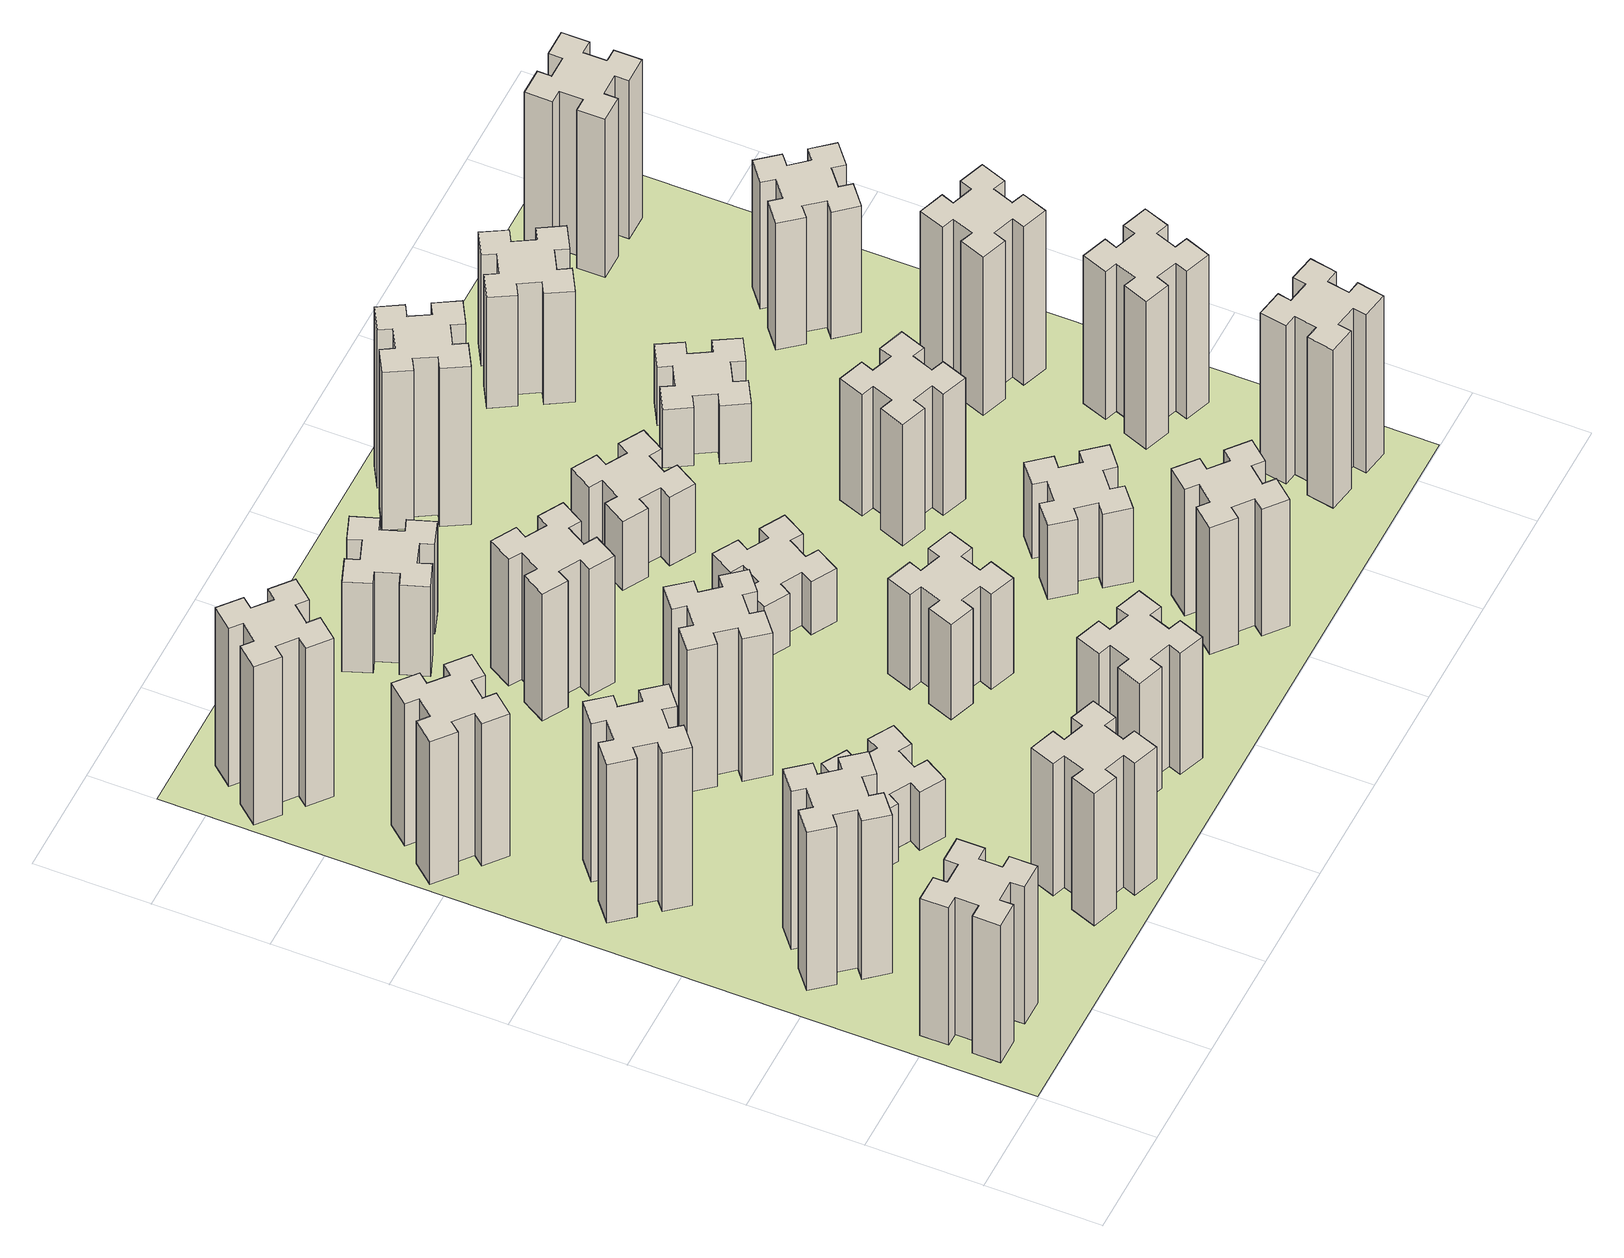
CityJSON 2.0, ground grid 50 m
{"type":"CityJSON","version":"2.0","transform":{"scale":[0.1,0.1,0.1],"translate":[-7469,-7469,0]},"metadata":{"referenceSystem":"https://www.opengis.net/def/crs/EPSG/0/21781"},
"CityObjects":{
"building1":{"type":"Building","attributes":{"class":"1000","function":"1000","usage":"1000","yearOfConstruction":2016,"roofType":"1000","measuredHeight":78,"storeysAboveGround":30,"storeysBelowGround":0},"geometry":[{"type":"Solid","lod":"1","boundaries":[[[[0,1,2,3,4,5,6,7,8,9,10,11,12,13,14,15,16,17,18,19]],[[17,16,20,21]],[[16,15,22,20]],[[15,14,23,22]],[[14,13,24,23]],[[13,12,25,24]],[[12,11,26,25]],[[11,10,27,26]],[[10,9,28,27]],[[9,8,29,28]],[[8,7,30,29]],[[7,6,31,30]],[[6,5,32,31]],[[5,4,33,32]],[[4,3,34,33]],[[3,2,35,34]],[[2,1,36,35]],[[1,0,37,36]],[[0,19,38,37]],[[19,18,39,38]],[[18,17,21,39]],[[24,25,26,27,28,29,30,31,32,33,34,35,36,37,38,39,21,20,22,23]]]]}]},
"building2":{"type":"Building","attributes":{"class":"1000","function":"1000","usage":"1000","yearOfConstruction":2016,"roofType":"1000","measuredHeight":90,"storeysAboveGround":30,"storeysBelowGround":0},"geometry":[{"type":"Solid","lod":"1","boundaries":[[[[40,41,42,43,44,45,46,47,48,49,50,51,52,53,54,55,56,57,58,59]],[[57,56,60,61]],[[56,55,62,60]],[[55,54,63,62]],[[54,53,64,63]],[[53,52,65,64]],[[52,51,66,65]],[[51,50,67,66]],[[50,49,68,67]],[[49,48,69,68]],[[48,47,70,69]],[[47,46,71,70]],[[46,45,72,71]],[[45,44,73,72]],[[44,43,74,73]],[[43,42,75,74]],[[42,41,76,75]],[[41,40,77,76]],[[40,59,78,77]],[[59,58,79,78]],[[58,57,61,79]],[[64,65,66,67,68,69,70,71,72,73,74,75,76,77,78,79,61,60,62,63]]]]}]},
"building3":{"type":"Building","attributes":{"class":"1000","function":"1000","usage":"1000","yearOfConstruction":2016,"roofType":"1000","measuredHeight":90,"storeysAboveGround":30,"storeysBelowGround":0},"geometry":[{"type":"Solid","lod":"1","boundaries":[[[[80,81,82,83,84,85,86,87,88,89,90,91,92,93,94,95,96,97,98,99]],[[97,96,100,101]],[[96,95,102,100]],[[95,94,103,102]],[[94,93,104,103]],[[93,92,105,104]],[[92,91,106,105]],[[91,90,107,106]],[[90,89,108,107]],[[89,88,109,108]],[[88,87,110,109]],[[87,86,111,110]],[[86,85,112,111]],[[85,84,113,112]],[[84,83,114,113]],[[83,82,115,114]],[[82,81,116,115]],[[81,80,117,116]],[[80,99,118,117]],[[99,98,119,118]],[[98,97,101,119]],[[104,105,106,107,108,109,110,111,112,113,114,115,116,117,118,119,101,100,102,103]]]]}]},
"building4":{"type":"Building","attributes":{"class":"1000","function":"1000","usage":"1000","yearOfConstruction":2016,"roofType":"1000","measuredHeight":81,"storeysAboveGround":30,"storeysBelowGround":0},"geometry":[{"type":"Solid","lod":"1","boundaries":[[[[120,121,122,123,124,125,126,127,128,129,130,131,132,133,134,135,136,137,138,139]],[[137,136,140,141]],[[136,135,142,140]],[[135,134,143,142]],[[134,133,144,143]],[[133,132,145,144]],[[132,131,146,145]],[[131,130,147,146]],[[130,129,148,147]],[[129,128,149,148]],[[128,127,150,149]],[[127,126,151,150]],[[126,125,152,151]],[[125,124,153,152]],[[124,123,154,153]],[[123,122,155,154]],[[122,121,156,155]],[[121,120,157,156]],[[120,139,158,157]],[[139,138,159,158]],[[138,137,141,159]],[[144,145,146,147,148,149,150,151,152,153,154,155,156,157,158,159,141,140,142,143]]]]}]},
"building5":{"type":"Building","attributes":{"class":"1000","function":"1000","usage":"1000","yearOfConstruction":2016,"roofType":"1000","measuredHeight":75,"storeysAboveGround":30,"storeysBelowGround":0},"geometry":[{"type":"Solid","lod":"1","boundaries":[[[[160,161,162,163,164,165,166,167,168,169,170,171,172,173,174,175,176,177,178,179]],[[177,176,180,181]],[[176,175,182,180]],[[175,174,183,182]],[[174,173,184,183]],[[173,172,185,184]],[[172,171,186,185]],[[171,170,187,186]],[[170,169,188,187]],[[169,168,189,188]],[[168,167,190,189]],[[167,166,191,190]],[[166,165,192,191]],[[165,164,193,192]],[[164,163,194,193]],[[163,162,195,194]],[[162,161,196,195]],[[161,160,197,196]],[[160,179,198,197]],[[179,178,199,198]],[[178,177,181,199]],[[184,185,186,187,188,189,190,191,192,193,194,195,196,197,198,199,181,180,182,183]]]]}]},
"building6":{"type":"Building","attributes":{"class":"1000","function":"1000","usage":"1000","yearOfConstruction":2016,"roofType":"1000","measuredHeight":90,"storeysAboveGround":30,"storeysBelowGround":0},"geometry":[{"type":"Solid","lod":"1","boundaries":[[[[200,201,202,203,204,205,206,207,208,209,210,211,212,213,214,215,216,217,218,219]],[[217,216,220,221]],[[216,215,222,220]],[[215,214,223,222]],[[214,213,224,223]],[[213,212,225,224]],[[212,211,226,225]],[[211,210,227,226]],[[210,209,228,227]],[[209,208,229,228]],[[208,207,230,229]],[[207,206,231,230]],[[206,205,232,231]],[[205,204,233,232]],[[204,203,234,233]],[[203,202,235,234]],[[202,201,236,235]],[[201,200,237,236]],[[200,219,238,237]],[[219,218,239,238]],[[218,217,221,239]],[[224,225,226,227,228,229,230,231,232,233,234,235,236,237,238,239,221,220,222,223]]]]}]},
"building7":{"type":"Building","attributes":{"class":"1000","function":"1000","usage":"1000","yearOfConstruction":2016,"roofType":"1000","measuredHeight":33,"storeysAboveGround":30,"storeysBelowGround":0},"geometry":[{"type":"Solid","lod":"1","boundaries":[[[[240,241,242,243,244,245,246,247,248,249,250,251,252,253,254,255,256,257,258,259]],[[257,256,260,261]],[[256,255,262,260]],[[255,254,263,262]],[[254,253,264,263]],[[253,252,265,264]],[[252,251,266,265]],[[251,250,267,266]],[[250,249,268,267]],[[249,248,269,268]],[[248,247,270,269]],[[247,246,271,270]],[[246,245,272,271]],[[245,244,273,272]],[[244,243,274,273]],[[243,242,275,274]],[[242,241,276,275]],[[241,240,277,276]],[[240,259,278,277]],[[259,258,279,278]],[[258,257,261,279]],[[264,265,266,267,268,269,270,271,272,273,274,275,276,277,278,279,261,260,262,263]]]]}]},
"building8":{"type":"Building","attributes":{"class":"1000","function":"1000","usage":"1000","yearOfConstruction":2016,"roofType":"1000","measuredHeight":81,"storeysAboveGround":30,"storeysBelowGround":0},"geometry":[{"type":"Solid","lod":"1","boundaries":[[[[280,281,282,283,284,285,286,287,288,289,290,291,292,293,294,295,296,297,298,299]],[[297,296,300,301]],[[296,295,302,300]],[[295,294,303,302]],[[294,293,304,303]],[[293,292,305,304]],[[292,291,306,305]],[[291,290,307,306]],[[290,289,308,307]],[[289,288,309,308]],[[288,287,310,309]],[[287,286,311,310]],[[286,285,312,311]],[[285,284,313,312]],[[284,283,314,313]],[[283,282,315,314]],[[282,281,316,315]],[[281,280,317,316]],[[280,299,318,317]],[[299,298,319,318]],[[298,297,301,319]],[[304,305,306,307,308,309,310,311,312,313,314,315,316,317,318,319,301,300,302,303]]]]}]},
"building9":{"type":"Building","attributes":{"class":"1000","function":"1000","usage":"1000","yearOfConstruction":2016,"roofType":"1000","measuredHeight":69,"storeysAboveGround":30,"storeysBelowGround":0},"geometry":[{"type":"Solid","lod":"1","boundaries":[[[[320,321,322,323,324,325,326,327,328,329,330,331,332,333,334,335,336,337,338,339]],[[337,336,340,341]],[[336,335,342,340]],[[335,334,343,342]],[[334,333,344,343]],[[333,332,345,344]],[[332,331,346,345]],[[331,330,347,346]],[[330,329,348,347]],[[329,328,349,348]],[[328,327,350,349]],[[327,326,351,350]],[[326,325,352,351]],[[325,324,353,352]],[[324,323,354,353]],[[323,322,355,354]],[[322,321,356,355]],[[321,320,357,356]],[[320,339,358,357]],[[339,338,359,358]],[[338,337,341,359]],[[344,345,346,347,348,349,350,351,352,353,354,355,356,357,358,359,341,340,342,343]]]]}]},
"building10":{"type":"Building","attributes":{"class":"1000","function":"1000","usage":"1000","yearOfConstruction":2016,"roofType":"1000","measuredHeight":72,"storeysAboveGround":30,"storeysBelowGround":0},"geometry":[{"type":"Solid","lod":"1","boundaries":[[[[360,361,362,363,364,365,366,367,368,369,370,371,372,373,374,375,376,377,378,379]],[[377,376,380,381]],[[376,375,382,380]],[[375,374,383,382]],[[374,373,384,383]],[[373,372,385,384]],[[372,371,386,385]],[[371,370,387,386]],[[370,369,388,387]],[[369,368,389,388]],[[368,367,390,389]],[[367,366,391,390]],[[366,365,392,391]],[[365,364,393,392]],[[364,363,394,393]],[[363,362,395,394]],[[362,361,396,395]],[[361,360,397,396]],[[360,379,398,397]],[[379,378,399,398]],[[378,377,381,399]],[[384,385,386,387,388,389,390,391,392,393,394,395,396,397,398,399,381,380,382,383]]]]}]},
"building11":{"type":"Building","attributes":{"class":"1000","function":"1000","usage":"1000","yearOfConstruction":2016,"roofType":"1000","measuredHeight":51,"storeysAboveGround":30,"storeysBelowGround":0},"geometry":[{"type":"Solid","lod":"1","boundaries":[[[[400,401,402,403,404,405,406,407,408,409,410,411,412,413,414,415,416,417,418,419]],[[417,416,420,421]],[[416,415,422,420]],[[415,414,423,422]],[[414,413,424,423]],[[413,412,425,424]],[[412,411,426,425]],[[411,410,427,426]],[[410,409,428,427]],[[409,408,429,428]],[[408,407,430,429]],[[407,406,431,430]],[[406,405,432,431]],[[405,404,433,432]],[[404,403,434,433]],[[403,402,435,434]],[[402,401,436,435]],[[401,400,437,436]],[[400,419,438,437]],[[419,418,439,438]],[[418,417,421,439]],[[424,425,426,427,428,429,430,431,432,433,434,435,436,437,438,439,421,420,422,423]]]]}]},
"building12":{"type":"Building","attributes":{"class":"1000","function":"1000","usage":"1000","yearOfConstruction":2016,"roofType":"1000","measuredHeight":54,"storeysAboveGround":30,"storeysBelowGround":0},"geometry":[{"type":"Solid","lod":"1","boundaries":[[[[440,441,442,443,444,445,446,447,448,449,450,451,452,453,454,455,456,457,458,459]],[[457,456,460,461]],[[456,455,462,460]],[[455,454,463,462]],[[454,453,464,463]],[[453,452,465,464]],[[452,451,466,465]],[[451,450,467,466]],[[450,449,468,467]],[[449,448,469,468]],[[448,447,470,469]],[[447,446,471,470]],[[446,445,472,471]],[[445,444,473,472]],[[444,443,474,473]],[[443,442,475,474]],[[442,441,476,475]],[[441,440,477,476]],[[440,459,478,477]],[[459,458,479,478]],[[458,457,461,479]],[[464,465,466,467,468,469,470,471,472,473,474,475,476,477,478,479,461,460,462,463]]]]}]},
"building13":{"type":"Building","attributes":{"class":"1000","function":"1000","usage":"1000","yearOfConstruction":2016,"roofType":"1000","measuredHeight":30,"storeysAboveGround":30,"storeysBelowGround":0},"geometry":[{"type":"Solid","lod":"1","boundaries":[[[[480,481,482,483,484,485,486,487,488,489,490,491,492,493,494,495,496,497,498,499]],[[497,496,500,501]],[[496,495,502,500]],[[495,494,503,502]],[[494,493,504,503]],[[493,492,505,504]],[[492,491,506,505]],[[491,490,507,506]],[[490,489,508,507]],[[489,488,509,508]],[[488,487,510,509]],[[487,486,511,510]],[[486,485,512,511]],[[485,484,513,512]],[[484,483,514,513]],[[483,482,515,514]],[[482,481,516,515]],[[481,480,517,516]],[[480,499,518,517]],[[499,498,519,518]],[[498,497,501,519]],[[504,505,506,507,508,509,510,511,512,513,514,515,516,517,518,519,501,500,502,503]]]]}]},
"building14":{"type":"Building","attributes":{"class":"1000","function":"1000","usage":"1000","yearOfConstruction":2016,"roofType":"1000","measuredHeight":72,"storeysAboveGround":30,"storeysBelowGround":0},"geometry":[{"type":"Solid","lod":"1","boundaries":[[[[520,521,522,523,524,525,526,527,528,529,530,531,532,533,534,535,536,537,538,539]],[[537,536,540,541]],[[536,535,542,540]],[[535,534,543,542]],[[534,533,544,543]],[[533,532,545,544]],[[532,531,546,545]],[[531,530,547,546]],[[530,529,548,547]],[[529,528,549,548]],[[528,527,550,549]],[[527,526,551,550]],[[526,525,552,551]],[[525,524,553,552]],[[524,523,554,553]],[[523,522,555,554]],[[522,521,556,555]],[[521,520,557,556]],[[520,539,558,557]],[[539,538,559,558]],[[538,537,541,559]],[[544,545,546,547,548,549,550,551,552,553,554,555,556,557,558,559,541,540,542,543]]]]}]},
"building15":{"type":"Building","attributes":{"class":"1000","function":"1000","usage":"1000","yearOfConstruction":2016,"roofType":"1000","measuredHeight":39,"storeysAboveGround":30,"storeysBelowGround":0},"geometry":[{"type":"Solid","lod":"1","boundaries":[[[[560,561,562,563,564,565,566,567,568,569,570,571,572,573,574,575,576,577,578,579]],[[577,576,580,581]],[[576,575,582,580]],[[575,574,583,582]],[[574,573,584,583]],[[573,572,585,584]],[[572,571,586,585]],[[571,570,587,586]],[[570,569,588,587]],[[569,568,589,588]],[[568,567,590,589]],[[567,566,591,590]],[[566,565,592,591]],[[565,564,593,592]],[[564,563,594,593]],[[563,562,595,594]],[[562,561,596,595]],[[561,560,597,596]],[[560,579,598,597]],[[579,578,599,598]],[[578,577,581,599]],[[584,585,586,587,588,589,590,591,592,593,594,595,596,597,598,599,581,580,582,583]]]]}]},
"building16":{"type":"Building","attributes":{"class":"1000","function":"1000","usage":"1000","yearOfConstruction":2016,"roofType":"1000","measuredHeight":90,"storeysAboveGround":30,"storeysBelowGround":0},"geometry":[{"type":"Solid","lod":"1","boundaries":[[[[600,601,602,603,604,605,606,607,608,609,610,611,612,613,614,615,616,617,618,619]],[[617,616,620,621]],[[616,615,622,620]],[[615,614,623,622]],[[614,613,624,623]],[[613,612,625,624]],[[612,611,626,625]],[[611,610,627,626]],[[610,609,628,627]],[[609,608,629,628]],[[608,607,630,629]],[[607,606,631,630]],[[606,605,632,631]],[[605,604,633,632]],[[604,603,634,633]],[[603,602,635,634]],[[602,601,636,635]],[[601,600,637,636]],[[600,619,638,637]],[[619,618,639,638]],[[618,617,621,639]],[[624,625,626,627,628,629,630,631,632,633,634,635,636,637,638,639,621,620,622,623]]]]}]},
"building17":{"type":"Building","attributes":{"class":"1000","function":"1000","usage":"1000","yearOfConstruction":2016,"roofType":"1000","measuredHeight":42,"storeysAboveGround":30,"storeysBelowGround":0},"geometry":[{"type":"Solid","lod":"1","boundaries":[[[[640,641,642,643,644,645,646,647,648,649,650,651,652,653,654,655,656,657,658,659]],[[657,656,660,661]],[[656,655,662,660]],[[655,654,663,662]],[[654,653,664,663]],[[653,652,665,664]],[[652,651,666,665]],[[651,650,667,666]],[[650,649,668,667]],[[649,648,669,668]],[[648,647,670,669]],[[647,646,671,670]],[[646,645,672,671]],[[645,644,673,672]],[[644,643,674,673]],[[643,642,675,674]],[[642,641,676,675]],[[641,640,677,676]],[[640,659,678,677]],[[659,658,679,678]],[[658,657,661,679]],[[664,665,666,667,668,669,670,671,672,673,674,675,676,677,678,679,661,660,662,663]]]]}]},
"building18":{"type":"Building","attributes":{"class":"1000","function":"1000","usage":"1000","yearOfConstruction":2016,"roofType":"1000","measuredHeight":69,"storeysAboveGround":30,"storeysBelowGround":0},"geometry":[{"type":"Solid","lod":"1","boundaries":[[[[680,681,682,683,684,685,686,687,688,689,690,691,692,693,694,695,696,697,698,699]],[[697,696,700,701]],[[696,695,702,700]],[[695,694,703,702]],[[694,693,704,703]],[[693,692,705,704]],[[692,691,706,705]],[[691,690,707,706]],[[690,689,708,707]],[[689,688,709,708]],[[688,687,710,709]],[[687,686,711,710]],[[686,685,712,711]],[[685,684,713,712]],[[684,683,714,713]],[[683,682,715,714]],[[682,681,716,715]],[[681,680,717,716]],[[680,699,718,717]],[[699,698,719,718]],[[698,697,701,719]],[[704,705,706,707,708,709,710,711,712,713,714,715,716,717,718,719,701,700,702,703]]]]}]},
"building19":{"type":"Building","attributes":{"class":"1000","function":"1000","usage":"1000","yearOfConstruction":2016,"roofType":"1000","measuredHeight":33,"storeysAboveGround":30,"storeysBelowGround":0},"geometry":[{"type":"Solid","lod":"1","boundaries":[[[[720,721,722,723,724,725,726,727,728,729,730,731,732,733,734,735,736,737,738,739]],[[737,736,740,741]],[[736,735,742,740]],[[735,734,743,742]],[[734,733,744,743]],[[733,732,745,744]],[[732,731,746,745]],[[731,730,747,746]],[[730,729,748,747]],[[729,728,749,748]],[[728,727,750,749]],[[727,726,751,750]],[[726,725,752,751]],[[725,724,753,752]],[[724,723,754,753]],[[723,722,755,754]],[[722,721,756,755]],[[721,720,757,756]],[[720,739,758,757]],[[739,738,759,758]],[[738,737,741,759]],[[744,745,746,747,748,749,750,751,752,753,754,755,756,757,758,759,741,740,742,743]]]]}]},
"building20":{"type":"Building","attributes":{"class":"1000","function":"1000","usage":"1000","yearOfConstruction":2016,"roofType":"1000","measuredHeight":90,"storeysAboveGround":30,"storeysBelowGround":0},"geometry":[{"type":"Solid","lod":"1","boundaries":[[[[760,761,762,763,764,765,766,767,768,769,770,771,772,773,774,775,776,777,778,779]],[[777,776,780,781]],[[776,775,782,780]],[[775,774,783,782]],[[774,773,784,783]],[[773,772,785,784]],[[772,771,786,785]],[[771,770,787,786]],[[770,769,788,787]],[[769,768,789,788]],[[768,767,790,789]],[[767,766,791,790]],[[766,765,792,791]],[[765,764,793,792]],[[764,763,794,793]],[[763,762,795,794]],[[762,761,796,795]],[[761,760,797,796]],[[760,779,798,797]],[[779,778,799,798]],[[778,777,781,799]],[[784,785,786,787,788,789,790,791,792,793,794,795,796,797,798,799,781,780,782,783]]]]}]},
"building21":{"type":"Building","attributes":{"class":"1000","function":"1000","usage":"1000","yearOfConstruction":2016,"roofType":"1000","measuredHeight":63,"storeysAboveGround":30,"storeysBelowGround":0},"geometry":[{"type":"Solid","lod":"1","boundaries":[[[[800,801,802,803,804,805,806,807,808,809,810,811,812,813,814,815,816,817,818,819]],[[817,816,820,821]],[[816,815,822,820]],[[815,814,823,822]],[[814,813,824,823]],[[813,812,825,824]],[[812,811,826,825]],[[811,810,827,826]],[[810,809,828,827]],[[809,808,829,828]],[[808,807,830,829]],[[807,806,831,830]],[[806,805,832,831]],[[805,804,833,832]],[[804,803,834,833]],[[803,802,835,834]],[[802,801,836,835]],[[801,800,837,836]],[[800,819,838,837]],[[819,818,839,838]],[[818,817,821,839]],[[824,825,826,827,828,829,830,831,832,833,834,835,836,837,838,839,821,820,822,823]]]]}]},
"building22":{"type":"Building","attributes":{"class":"1000","function":"1000","usage":"1000","yearOfConstruction":2016,"roofType":"1000","measuredHeight":84,"storeysAboveGround":30,"storeysBelowGround":0},"geometry":[{"type":"Solid","lod":"1","boundaries":[[[[840,841,842,843,844,845,846,847,848,849,850,851,852,853,854,855,856,857,858,859]],[[857,856,860,861]],[[856,855,862,860]],[[855,854,863,862]],[[854,853,864,863]],[[853,852,865,864]],[[852,851,866,865]],[[851,850,867,866]],[[850,849,868,867]],[[849,848,869,868]],[[848,847,870,869]],[[847,846,871,870]],[[846,845,872,871]],[[845,844,873,872]],[[844,843,874,873]],[[843,842,875,874]],[[842,841,876,875]],[[841,840,877,876]],[[840,859,878,877]],[[859,858,879,878]],[[858,857,861,879]],[[864,865,866,867,868,869,870,871,872,873,874,875,876,877,878,879,861,860,862,863]]]]}]},
"building23":{"type":"Building","attributes":{"class":"1000","function":"1000","usage":"1000","yearOfConstruction":2016,"roofType":"1000","measuredHeight":90,"storeysAboveGround":30,"storeysBelowGround":0},"geometry":[{"type":"Solid","lod":"1","boundaries":[[[[880,881,882,883,884,885,886,887,888,889,890,891,892,893,894,895,896,897,898,899]],[[897,896,900,901]],[[896,895,902,900]],[[895,894,903,902]],[[894,893,904,903]],[[893,892,905,904]],[[892,891,906,905]],[[891,890,907,906]],[[890,889,908,907]],[[889,888,909,908]],[[888,887,910,909]],[[887,886,911,910]],[[886,885,912,911]],[[885,884,913,912]],[[884,883,914,913]],[[883,882,915,914]],[[882,881,916,915]],[[881,880,917,916]],[[880,899,918,917]],[[899,898,919,918]],[[898,897,901,919]],[[904,905,906,907,908,909,910,911,912,913,914,915,916,917,918,919,901,900,902,903]]]]}]},
"building24":{"type":"Building","attributes":{"class":"1000","function":"1000","usage":"1000","yearOfConstruction":2016,"roofType":"1000","measuredHeight":72,"storeysAboveGround":30,"storeysBelowGround":0},"geometry":[{"type":"Solid","lod":"1","boundaries":[[[[920,921,922,923,924,925,926,927,928,929,930,931,932,933,934,935,936,937,938,939]],[[937,936,940,941]],[[936,935,942,940]],[[935,934,943,942]],[[934,933,944,943]],[[933,932,945,944]],[[932,931,946,945]],[[931,930,947,946]],[[930,929,948,947]],[[929,928,949,948]],[[928,927,950,949]],[[927,926,951,950]],[[926,925,952,951]],[[925,924,953,952]],[[924,923,954,953]],[[923,922,955,954]],[[922,921,956,955]],[[921,920,957,956]],[[920,939,958,957]],[[939,938,959,958]],[[938,937,941,959]],[[944,945,946,947,948,949,950,951,952,953,954,955,956,957,958,959,941,940,942,943]]]]}]},
"building25":{"type":"Building","attributes":{"class":"1000","function":"1000","usage":"1000","yearOfConstruction":2016,"roofType":"1000","measuredHeight":90,"storeysAboveGround":30,"storeysBelowGround":0},"geometry":[{"type":"Solid","lod":"1","boundaries":[[[[960,961,962,963,964,965,966,967,968,969,970,971,972,973,974,975,976,977,978,979]],[[977,976,980,981]],[[976,975,982,980]],[[975,974,983,982]],[[974,973,984,983]],[[973,972,985,984]],[[972,971,986,985]],[[971,970,987,986]],[[970,969,988,987]],[[969,968,989,988]],[[968,967,990,989]],[[967,966,991,990]],[[966,965,992,991]],[[965,964,993,992]],[[964,963,994,993]],[[963,962,995,994]],[[962,961,996,995]],[[961,960,997,996]],[[960,979,998,997]],[[979,978,999,998]],[[978,977,981,999]],[[984,985,986,987,988,989,990,991,992,993,994,995,996,997,998,999,981,980,982,983]]]]}]},
"landuse1":{"type":"LandUse","attributes":{"name":"plot1","function":"1010"},"geometry":[{"type":"MultiSurface","lod":"1","boundaries":[[[1000,1001,1002,1003]]]}]}
},
"vertices":[
[165,425,0],[165,325,0],[105,325,0],[105,205,0],[225,205,0],[225,265,0],[325,265,0],[325,205,0],[445,205,0],[445,325,0],[385,325,0],[385,425,0],[445,425,0],[445,545,0],[325,545,0],[325,485,0],[225,485,0],[225,545,0],[105,545,0],[105,425,0],[225,485,780],[225,545,780],[325,485,780],[325,545,780],[445,545,780],[445,425,780],[385,425,780],[385,325,780],[445,325,780],[445,205,780],[325,205,780],[325,265,780],[225,265,780],[225,205,780],[105,205,780],[105,325,780],[165,325,780],[165,425,780],[105,425,780],[105,545,780],
[492,1048,0],[427,1124,0],[473,1163,0],[396,1255,0],[304,1178,0],[343,1132,0],[266,1067,0],[228,1113,0],[136,1036,0],[213,944,0],[259,983,0],[323,906,0],[277,868,0],[354,776,0],[446,853,0],[408,899,0],[484,963,0],[523,917,0],[615,994,0],[538,1086,0],[484,963,900],[523,917,900],[408,899,900],[446,853,900],[354,776,900],[277,868,900],[323,906,900],[259,983,900],[213,944,900],[136,1036,900],[228,1113,900],[266,1067,900],[343,1132,900],[304,1178,900],[396,1255,900],[473,1163,900],[427,1124,900],[492,1048,900],[538,1086,900],[615,994,900],
[492,1888,0],[427,1964,0],[473,2003,0],[396,2095,0],[304,2018,0],[343,1972,0],[266,1907,0],[228,1953,0],[136,1876,0],[213,1784,0],[259,1823,0],[323,1746,0],[277,1708,0],[354,1616,0],[446,1693,0],[408,1739,0],[484,1803,0],[523,1757,0],[615,1834,0],[538,1926,0],[484,1803,900],[523,1757,900],[408,1739,900],[446,1693,900],[354,1616,900],[277,1708,900],[323,1746,900],[259,1823,900],[213,1784,900],[136,1876,900],[228,1953,900],[266,1907,900],[343,1972,900],[304,2018,900],[396,2095,900],[473,2003,900],[427,1964,900],[492,1888,900],[538,1926,900],[615,1834,900],
[384,2647,0],[308,2712,0],[346,2758,0],[254,2835,0],[177,2743,0],[223,2704,0],[159,2628,0],[113,2666,0],[36,2574,0],[128,2497,0],[166,2543,0],[243,2479,0],[204,2433,0],[296,2356,0],[373,2448,0],[327,2486,0],[392,2563,0],[438,2524,0],[515,2616,0],[423,2693,0],[392,2563,810],[438,2524,810],[327,2486,810],[373,2448,810],[296,2356,810],[204,2433,810],[243,2479,810],[166,2543,810],[128,2497,810],[36,2574,810],[113,2666,810],[159,2628,810],[223,2704,810],[177,2743,810],[254,2835,810],[346,2758,810],[308,2712,810],[384,2647,810],[423,2693,810],[515,2616,810],
[1029,360,0],[995,266,0],[939,287,0],[897,174,0],[1010,133,0],[1031,189,0],[1125,155,0],[1104,99,0],[1217,57,0],[1258,170,0],[1202,191,0],[1236,285,0],[1292,264,0],[1333,377,0],[1220,418,0],[1200,362,0],[1106,396,0],[1127,452,0],[1014,493,0],[973,380,0],[1106,396,750],[1127,452,750],[1200,362,750],[1220,418,750],[1333,377,750],[1292,264,750],[1236,285,750],[1202,191,750],[1258,170,750],[1217,57,750],[1104,99,750],[1125,155,750],[1031,189,750],[1010,133,750],[897,174,750],[939,287,750],[995,266,750],[1029,360,750],[973,380,750],[1014,493,750],
[384,3387,0],[308,3452,0],[346,3498,0],[254,3575,0],[177,3483,0],[223,3444,0],[159,3368,0],[113,3406,0],[36,3314,0],[128,3237,0],[166,3283,0],[243,3219,0],[204,3173,0],[296,3096,0],[373,3188,0],[327,3226,0],[392,3303,0],[438,3264,0],[515,3356,0],[423,3433,0],[392,3303,900],[438,3264,900],[327,3226,900],[373,3188,900],[296,3096,900],[204,3173,900],[243,3219,900],[166,3283,900],[128,3237,900],[36,3314,900],[113,3406,900],[159,3368,900],[223,3444,900],[177,3483,900],[254,3575,900],[346,3498,900],[308,3452,900],[384,3387,900],[423,3433,900],[515,3356,900],
[1086,1017,0],[1136,1104,0],[1188,1074,0],[1248,1178,0],[1144,1238,0],[1114,1186,0],[1027,1236,0],[1057,1288,0],[953,1348,0],[893,1244,0],[945,1214,0],[895,1127,0],[843,1157,0],[783,1053,0],[887,993,0],[917,1045,0],[1004,995,0],[974,943,0],[1078,883,0],[1138,987,0],[1004,995,330],[974,943,330],[917,1045,330],[887,993,330],[783,1053,330],[843,1157,330],[895,1127,330],[945,1214,330],[893,1244,330],[953,1348,330],[1057,1288,330],[1027,1236,330],[1114,1186,330],[1144,1238,330],[1248,1178,330],[1188,1074,330],[1136,1104,330],[1086,1017,330],[1138,987,330],[1078,883,330],
[1083,1972,0],[1006,1907,0],[968,1953,0],[876,1876,0],[953,1784,0],[999,1823,0],[1063,1746,0],[1017,1708,0],[1094,1616,0],[1186,1693,0],[1148,1739,0],[1224,1803,0],[1263,1757,0],[1355,1834,0],[1278,1926,0],[1232,1888,0],[1167,1964,0],[1213,2003,0],[1136,2095,0],[1044,2018,0],[1167,1964,810],[1213,2003,810],[1232,1888,810],[1278,1926,810],[1355,1834,810],[1263,1757,810],[1224,1803,810],[1148,1739,810],[1186,1693,810],[1094,1616,810],[1017,1708,810],[1063,1746,810],[999,1823,810],[953,1784,810],[876,1876,810],[968,1953,810],[1006,1907,810],[1083,1972,810],[1044,2018,810],[1136,2095,810],
[1669,460,0],[1635,366,0],[1579,387,0],[1537,274,0],[1650,233,0],[1671,289,0],[1765,255,0],[1744,199,0],[1857,157,0],[1898,270,0],[1842,291,0],[1876,385,0],[1932,364,0],[1973,477,0],[1860,518,0],[1840,462,0],[1746,496,0],[1767,552,0],[1654,593,0],[1613,480,0],[1746,496,690],[1767,552,690],[1840,462,690],[1860,518,690],[1973,477,690],[1932,364,690],[1876,385,690],[1842,291,690],[1898,270,690],[1857,157,690],[1744,199,690],[1765,255,690],[1671,289,690],[1650,233,690],[1537,274,690],[1579,387,690],[1635,366,690],[1669,460,690],[1613,480,690],[1654,593,690],
[1117,2525,0],[1204,2475,0],[1174,2423,0],[1278,2363,0],[1338,2467,0],[1286,2497,0],[1336,2584,0],[1388,2554,0],[1448,2658,0],[1344,2718,0],[1314,2666,0],[1227,2716,0],[1257,2768,0],[1153,2828,0],[1093,2724,0],[1145,2694,0],[1095,2607,0],[1043,2637,0],[983,2533,0],[1087,2473,0],[1095,2607,720],[1043,2637,720],[1145,2694,720],[1093,2724,720],[1153,2828,720],[1257,2768,720],[1227,2716,720],[1314,2666,720],[1344,2718,720],[1448,2658,720],[1388,2554,720],[1336,2584,720],[1286,2497,720],[1338,2467,720],[1278,2363,720],[1174,2423,720],[1204,2475,720],[1117,2525,720],[1087,2473,720],[983,2533,720],
[1125,3356,0],[1031,3322,0],[1010,3378,0],[897,3337,0],[939,3224,0],[995,3245,0],[1029,3151,0],[973,3130,0],[1014,3017,0],[1127,3059,0],[1106,3115,0],[1200,3149,0],[1220,3093,0],[1333,3134,0],[1292,3247,0],[1236,3226,0],[1202,3320,0],[1258,3340,0],[1217,3453,0],[1104,3412,0],[1202,3320,510],[1258,3340,510],[1236,3226,510],[1292,3247,510],[1333,3134,510],[1220,3093,510],[1200,3149,510],[1106,3115,510],[1127,3059,510],[1014,3017,510],[973,3130,510],[1029,3151,510],[995,3245,510],[939,3224,510],[897,3337,510],[1010,3378,510],[1031,3322,510],[1125,3356,510],[1104,3412,510],[1217,3453,510],
[1769,1300,0],[1735,1206,0],[1679,1227,0],[1637,1114,0],[1750,1073,0],[1771,1129,0],[1865,1095,0],[1844,1039,0],[1957,997,0],[1998,1110,0],[1942,1131,0],[1976,1225,0],[2032,1204,0],[2073,1317,0],[1960,1358,0],[1940,1302,0],[1846,1336,0],[1867,1392,0],[1754,1433,0],[1713,1320,0],[1846,1336,540],[1867,1392,540],[1940,1302,540],[1960,1358,540],[2073,1317,540],[2032,1204,540],[1976,1225,540],[1942,1131,540],[1998,1110,540],[1957,997,540],[1844,1039,540],[1865,1095,540],[1771,1129,540],[1750,1073,540],[1637,1114,540],[1679,1227,540],[1735,1206,540],[1769,1300,540],[1713,1320,540],[1754,1433,540],
[1785,2054,0],[1735,1967,0],[1683,1997,0],[1623,1893,0],[1727,1833,0],[1757,1885,0],[1844,1835,0],[1814,1783,0],[1918,1723,0],[1978,1827,0],[1926,1857,0],[1976,1944,0],[2028,1914,0],[2088,2018,0],[1984,2078,0],[1954,2026,0],[1867,2076,0],[1897,2128,0],[1793,2188,0],[1733,2084,0],[1867,2076,300],[1897,2128,300],[1954,2026,300],[1984,2078,300],[2088,2018,300],[2028,1914,300],[1976,1944,300],[1926,1857,300],[1978,1827,300],[1918,1723,300],[1814,1783,300],[1844,1835,300],[1757,1885,300],[1727,1833,300],[1623,1893,300],[1683,1997,300],[1735,1967,300],[1785,2054,300],[1733,2084,300],[1793,2188,300],
[2486,323,0],[2563,259,0],[2524,213,0],[2616,136,0],[2693,228,0],[2647,266,0],[2712,343,0],[2758,304,0],[2835,396,0],[2743,473,0],[2704,427,0],[2628,492,0],[2666,538,0],[2574,615,0],[2497,523,0],[2543,484,0],[2479,408,0],[2433,446,0],[2356,354,0],[2448,277,0],[2479,408,720],[2433,446,720],[2543,484,720],[2497,523,720],[2574,615,720],[2666,538,720],[2628,492,720],[2704,427,720],[2743,473,720],[2835,396,720],[2758,304,720],[2712,343,720],[2647,266,720],[2693,228,720],[2616,136,720],[2524,213,720],[2563,259,720],[2486,323,720],[2448,277,720],[2356,354,720],
[2026,2497,0],[2076,2584,0],[2128,2554,0],[2188,2658,0],[2084,2718,0],[2054,2666,0],[1967,2716,0],[1997,2768,0],[1893,2828,0],[1833,2724,0],[1885,2694,0],[1835,2607,0],[1783,2637,0],[1723,2533,0],[1827,2473,0],[1857,2525,0],[1944,2475,0],[1914,2423,0],[2018,2363,0],[2078,2467,0],[1944,2475,390],[1914,2423,390],[1857,2525,390],[1827,2473,390],[1723,2533,390],[1783,2637,390],[1835,2607,390],[1885,2694,390],[1833,2724,390],[1893,2828,390],[1997,2768,390],[1967,2716,390],[2054,2666,390],[2084,2718,390],[2188,2658,390],[2128,2554,390],[2076,2584,390],[2026,2497,390],[2078,2467,390],[2018,2363,390],
[1844,3556,0],[1757,3506,0],[1727,3558,0],[1623,3498,0],[1683,3394,0],[1735,3424,0],[1785,3337,0],[1733,3307,0],[1793,3203,0],[1897,3263,0],[1867,3315,0],[1954,3365,0],[1984,3313,0],[2088,3373,0],[2028,3477,0],[1976,3447,0],[1926,3534,0],[1978,3564,0],[1918,3668,0],[1814,3608,0],[1926,3534,900],[1978,3564,900],[1976,3447,900],[2028,3477,900],[2088,3373,900],[1984,3313,900],[1954,3365,900],[1867,3315,900],[1897,3263,900],[1793,3203,900],[1733,3307,900],[1785,3337,900],[1735,3424,900],[1683,3394,900],[1623,3498,900],[1727,3558,900],[1757,3506,900],[1844,3556,900],[1814,3608,900],[1918,3668,900],
[2563,1132,0],[2486,1067,0],[2448,1113,0],[2356,1036,0],[2433,944,0],[2479,983,0],[2543,906,0],[2497,868,0],[2574,776,0],[2666,853,0],[2628,899,0],[2704,963,0],[2743,917,0],[2835,994,0],[2758,1086,0],[2712,1048,0],[2647,1124,0],[2693,1163,0],[2616,1255,0],[2524,1178,0],[2647,1124,420],[2693,1163,420],[2712,1048,420],[2758,1086,420],[2835,994,420],[2743,917,420],[2704,963,420],[2628,899,420],[2666,853,420],[2574,776,420],[2497,868,420],[2543,906,420],[2479,983,420],[2433,944,420],[2356,1036,420],[2448,1113,420],[2486,1067,420],[2563,1132,420],[2524,1178,420],[2616,1255,420],
[2682,1671,0],[2716,1765,0],[2772,1744,0],[2813,1857,0],[2700,1898,0],[2680,1842,0],[2586,1876,0],[2607,1932,0],[2494,1973,0],[2453,1860,0],[2509,1840,0],[2475,1746,0],[2419,1767,0],[2377,1654,0],[2490,1613,0],[2511,1669,0],[2605,1635,0],[2584,1579,0],[2697,1537,0],[2738,1650,0],[2605,1635,690],[2584,1579,690],[2511,1669,690],[2490,1613,690],[2377,1654,690],[2419,1767,690],[2475,1746,690],[2509,1840,690],[2453,1860,690],[2494,1973,690],[2607,1932,690],[2586,1876,690],[2680,1842,690],[2700,1898,690],[2813,1857,690],[2772,1744,690],[2716,1765,690],[2682,1671,690],[2738,1650,690],[2697,1537,690],
[2475,2584,0],[2525,2497,0],[2473,2467,0],[2533,2363,0],[2637,2423,0],[2607,2475,0],[2694,2525,0],[2724,2473,0],[2828,2533,0],[2768,2637,0],[2716,2607,0],[2666,2694,0],[2718,2724,0],[2658,2828,0],[2554,2768,0],[2584,2716,0],[2497,2666,0],[2467,2718,0],[2363,2658,0],[2423,2554,0],[2497,2666,330],[2467,2718,330],[2584,2716,330],[2554,2768,330],[2658,2828,330],[2718,2724,330],[2666,2694,330],[2716,2607,330],[2768,2637,330],[2828,2533,330],[2724,2473,330],[2694,2525,330],[2607,2475,330],[2637,2423,330],[2533,2363,330],[2473,2467,330],[2525,2497,330],[2475,2584,330],[2423,2554,330],[2363,2658,330],
[3504,475,0],[3405,492,0],[3416,551,0],[3297,572,0],[3277,454,0],[3336,444,0],[3318,345,0],[3259,356,0],[3238,237,0],[3357,217,0],[3367,276,0],[3465,258,0],[3455,199,0],[3573,178,0],[3594,297,0],[3535,307,0],[3552,405,0],[3611,395,0],[3632,513,0],[3514,534,0],[3552,405,900],[3611,395,900],[3535,307,900],[3594,297,900],[3573,178,900],[3455,199,900],[3465,258,900],[3367,276,900],[3357,217,900],[3238,237,900],[3259,356,900],[3318,345,900],[3336,444,900],[3277,454,900],[3297,572,900],[3416,551,900],[3405,492,900],[3504,475,900],[3514,534,900],[3632,513,900],
[2716,3347,0],[2666,3434,0],[2718,3464,0],[2658,3568,0],[2554,3508,0],[2584,3456,0],[2497,3406,0],[2467,3458,0],[2363,3398,0],[2423,3294,0],[2475,3324,0],[2525,3237,0],[2473,3207,0],[2533,3103,0],[2637,3163,0],[2607,3215,0],[2694,3265,0],[2724,3213,0],[2828,3273,0],[2768,3377,0],[2694,3265,630],[2724,3213,630],[2607,3215,630],[2637,3163,630],[2533,3103,630],[2473,3207,630],[2525,3237,630],[2475,3324,630],[2423,3294,630],[2363,3398,630],[2467,3458,630],[2497,3406,630],[2584,3456,630],[2554,3508,630],[2658,3568,630],[2718,3464,630],[2666,3434,630],[2716,3347,630],[2768,3377,630],[2828,3273,630],
[3351,1029,0],[3445,995,0],[3424,939,0],[3537,897,0],[3578,1010,0],[3522,1031,0],[3556,1125,0],[3612,1104,0],[3653,1217,0],[3540,1258,0],[3520,1202,0],[3426,1236,0],[3447,1292,0],[3334,1333,0],[3293,1220,0],[3349,1200,0],[3315,1106,0],[3259,1127,0],[3217,1014,0],[3330,973,0],[3315,1106,840],[3259,1127,840],[3349,1200,840],[3293,1220,840],[3334,1333,840],[3447,1292,840],[3426,1236,840],[3520,1202,840],[3540,1258,840],[3653,1217,840],[3612,1104,840],[3556,1125,840],[3522,1031,840],[3578,1010,840],[3537,897,840],[3424,939,840],[3445,995,840],[3351,1029,840],[3330,973,840],[3217,1014,840],
[3420,1842,0],[3326,1876,0],[3347,1932,0],[3234,1973,0],[3193,1860,0],[3249,1840,0],[3215,1746,0],[3159,1767,0],[3117,1654,0],[3230,1613,0],[3251,1669,0],[3345,1635,0],[3324,1579,0],[3437,1537,0],[3478,1650,0],[3422,1671,0],[3456,1765,0],[3512,1744,0],[3553,1857,0],[3440,1898,0],[3456,1765,900],[3512,1744,900],[3422,1671,900],[3478,1650,900],[3437,1537,900],[3324,1579,900],[3345,1635,900],[3251,1669,900],[3230,1613,900],[3117,1654,900],[3159,1767,900],[3215,1746,900],[3249,1840,900],[3193,1860,900],[3234,1973,900],[3347,1932,900],[3326,1876,900],[3420,1842,900],[3440,1898,900],[3553,1857,900],
[3219,2463,0],[3283,2386,0],[3237,2348,0],[3314,2256,0],[3406,2333,0],[3368,2379,0],[3444,2443,0],[3483,2397,0],[3575,2474,0],[3498,2566,0],[3452,2528,0],[3387,2604,0],[3433,2643,0],[3356,2735,0],[3264,2658,0],[3303,2612,0],[3226,2547,0],[3188,2593,0],[3096,2516,0],[3173,2424,0],[3226,2547,720],[3188,2593,720],[3303,2612,720],[3264,2658,720],[3356,2735,720],[3433,2643,720],[3387,2604,720],[3452,2528,720],[3498,2566,720],[3575,2474,720],[3483,2397,720],[3444,2443,720],[3368,2379,720],[3406,2333,720],[3314,2256,720],[3237,2348,720],[3283,2386,720],[3219,2463,720],[3173,2424,720],[3096,2516,720],
[3285,3325,0],[3385,3325,0],[3385,3265,0],[3505,3265,0],[3505,3385,0],[3445,3385,0],[3445,3485,0],[3505,3485,0],[3505,3605,0],[3385,3605,0],[3385,3545,0],[3285,3545,0],[3285,3605,0],[3165,3605,0],[3165,3485,0],[3225,3485,0],[3225,3385,0],[3165,3385,0],[3165,3265,0],[3285,3265,0],[3225,3385,900],[3165,3385,900],[3225,3485,900],[3165,3485,900],[3165,3605,900],[3285,3605,900],[3285,3545,900],[3385,3545,900],[3385,3605,900],[3505,3605,900],[3505,3485,900],[3445,3485,900],[3445,3385,900],[3505,3385,900],[3505,3265,900],[3385,3265,900],[3385,3325,900],[3285,3325,900],[3285,3265,900],[3165,3265,900],
[5,3705,0],[3705,3705,0],[3705,5,0],[5,5,0]
]}
